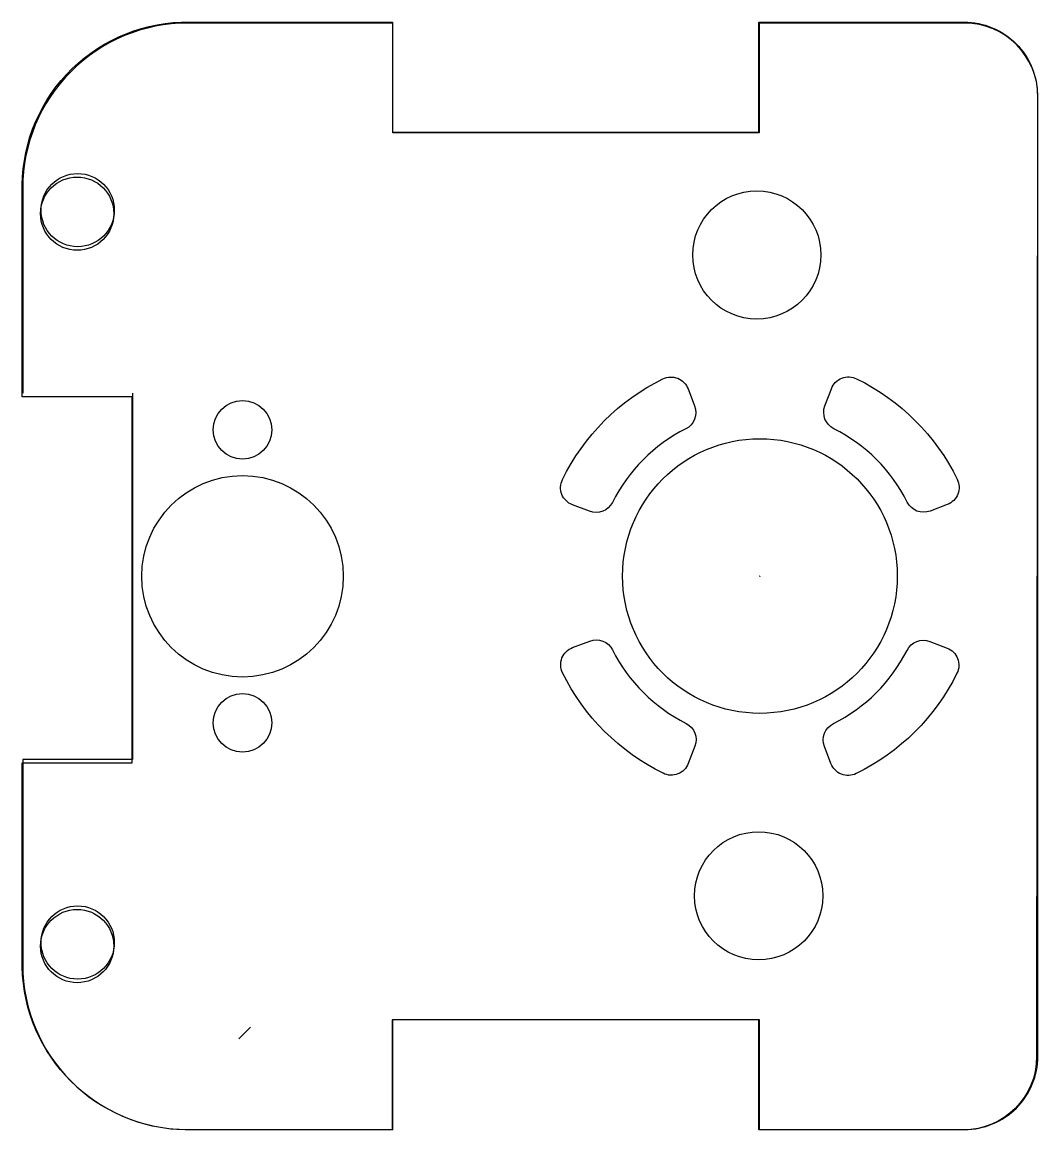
# Model space of a CAD drawing. Header units: millimetres. Extents: x -30.2 to 25.2, y -30.3 to 30.2.
import ezdxf

# ---------------------------------------------------------------- set-up
doc = ezdxf.new("R2010")
doc.units = ezdxf.units.MM
doc.layers.get('0').update_dxf_attribs({"linetype": 'CONTINUOUS'})

msp = doc.modelspace()

# ---------------------------------------------------------------- linework, layer by layer
for p, q in [((-9.973, 30.161), (-21.186, 30.161)), ((-9.973, 24.161), (-9.973, 30.161)), ((21.24, 30.161), (10.027, 30.161)), ((10.027, 30.161), (10.027, 24.161)), ((25.24, -26.265), (25.24, 26.161)), ((10.027, 24.161), (-9.973, 24.161)), ((-30.186, 21.161), (-30.186, 9.948)), ((-24.186, 9.948), (-24.186, -10.052)), ((10.064, -0.038), (10.034, -0.049)), ((10.034, -0.049), (10.056, -0.058)), ((10.044, -0.045), (10.052, -0.068)), ((10.064, -0.038), (10.052, -0.068)), ((-24.186, -10.052), (-30.186, -10.052)), ((-30.186, -10.052), (-30.186, -21.265)), ((-17.748, -24.678), (-18.386, -25.316)), ((-10, -30.283), (-10, -24.283)), ((-9.973, -30.265), (-9.973, -24.265)), ((-9.973, -24.265), (10.027, -24.265)), ((10, -24.283), (10, -30.283)), ((10.027, -24.265), (10.027, -30.265)), ((-21.186, -30.265), (-9.973, -30.265)), ((10.027, -30.265), (21.24, -30.265))]:
    msp.add_line(p, q)
for points in [[(-21.315, -30.283, -0.403215), (-30.213, -21.384), (-30.213, -10.245), (-24.213, -10.245), (-24.213, -2.245), (-24.213, 1.755), (-24.213, 9.755), (-30.213, 9.755), (-30.213, 20.894, -0.414217), (-21.518, 30.213), (-10, 30.213), (-10, 24.213), (10, 24.213), (10, 30.213), (21.217, 30.213, -0.414448), (25.217, 26.21), (25.175, -26.286, -0.413979), (21.175, -30.283), (10, -30.283), (10, -24.283), (-10, -24.283), (-10, -30.283)], [(-0.718, 5.23, -0.166305), (4.767, 10.73, -0.441728), (6.143, 10.189), (6.501, 9.25, -0.384543), (6.016, 8.001, 0.161616), (2.013, 3.986, -0.385798), (0.761, 3.499), (-0.177, 3.857, -0.440543)], [(15.346, 10.737, -0.166305), (20.839, 5.245, -0.441134), (20.298, 3.87), (19.359, 3.512, -0.385172), (18.109, 3.998, 0.161615), (14.099, 8.007, -0.385169), (13.613, 9.258), (13.972, 10.196, -0.441137)], [(4.782, -10.812, -0.166305), (-0.711, -5.32, -0.441137), (-0.17, -3.945), (0.769, -3.587, -0.385169), (2.019, -4.073, 0.161615), (6.029, -8.082, -0.385172), (6.514, -9.333), (6.156, -10.271, -0.441134)], [(20.825, -5.348, -0.166305), (15.318, -10.826, -0.440543), (13.945, -10.283), (13.588, -9.345, -0.385798), (14.076, -8.094, 0.161616), (18.097, -4.096, -0.384543), (19.347, -3.613), (20.285, -3.972, -0.441728)]]:
    msp.add_lwpolyline(points, format="xyb", close=True)
for centre, radius in [((-27.186, 19.948), 2), ((-27.213, 19.755), 2), ((9.895, 17.5), 3.5), ((-18.186, 7.948), 1.6), ((10.064, -0.037), 7.5), ((-18.186, -0.052), 5.5), ((-18.186, -8.052), 1.6), ((10, -17.5), 3.5), ((-27.186, -20.052), 2), ((-27.213, -20.245), 2)]:
    msp.add_circle(centre, radius)
for centre, radius, start, end in [((-21.186, 21.161), 9, 90, 180.00017), ((21.24, 26.161), 4, 0.00005, 90), ((-21.186, -21.265), 9, 180.00017, 269.99998), ((21.24, -26.265), 4, -90.00002, 0.00005)]:
    msp.add_arc(centre, radius, start, end)

doc.saveas('drawing.dxf')
